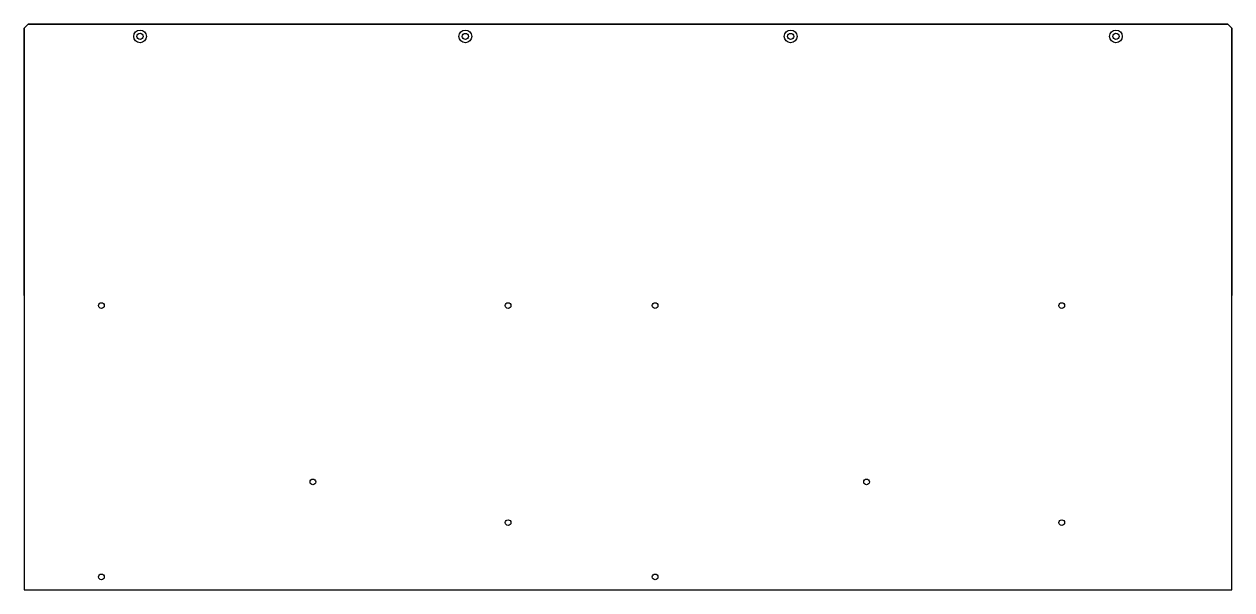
# Model space of a CAD drawing. Header units: millimetres. Extents: x -223 to 223, y -154 to 54.
import ezdxf

# ---------------------------------------------------------------- set-up
doc = ezdxf.new("R2010")
doc.units = ezdxf.units.MM
doc.layers.get('0').update_dxf_attribs({"linetype": 'CONTINUOUS'})

msp = doc.modelspace()

# ---------------------------------------------------------------- linework, layer by layer
for p, q in [((-221.25, 54.15), (-222.75, 52.65)), ((-222.75, 52.65), (-221.25, 54.15)), ((221.25, 54.15), (-221.25, 54.15)), ((-221.25, 54.15), (221.25, 54.15)), ((222.75, 52.65), (221.25, 54.15)), ((221.25, 54.15), (222.75, 52.65)), ((-222.75, 52.65), (-222.75, -45.85)), ((-222.75, -45.85), (-222.75, 52.65)), ((222.75, -45.85), (222.75, 52.65)), ((222.75, 52.65), (222.75, -45.85)), ((-222.75, -45.85), (-222.75, -153.65)), ((222.75, -153.65), (222.75, -45.85)), ((-222.75, -153.65), (-222.75, -154.31)), ((-222.75, -154.31), (222.75, -154.31)), ((222.75, -154.31), (222.75, -153.65))]:
    msp.add_line(p, q)
for centre, radius in [((-180, 49.65), 2.35), ((-60, 49.65), 2.35), ((60, 49.65), 2.35), ((180, 49.65), 2.35), ((-194.25, -49.55), 1.05), ((-44.25, -49.55), 1.05), ((10, -49.55), 1.05), ((160, -49.55), 1.05), ((-116.25, -114.55), 1.05), ((88, -114.55), 1.05), ((-44.25, -129.55), 1.05), ((160, -129.55), 1.05), ((-194.25, -149.55), 1.05), ((10, -149.55), 1.05)]:
    msp.add_circle(centre, radius)
for centre, major_axis in [((-180, 49.65), (1.13, 0)), ((-60, 49.65), (1.12, 0)), ((60, 49.65), (1.12, 0)), ((180, 49.65), (1.13, 0))]:
    msp.add_ellipse(centre, major_axis=major_axis, ratio=1)

doc.saveas('drawing.dxf')
